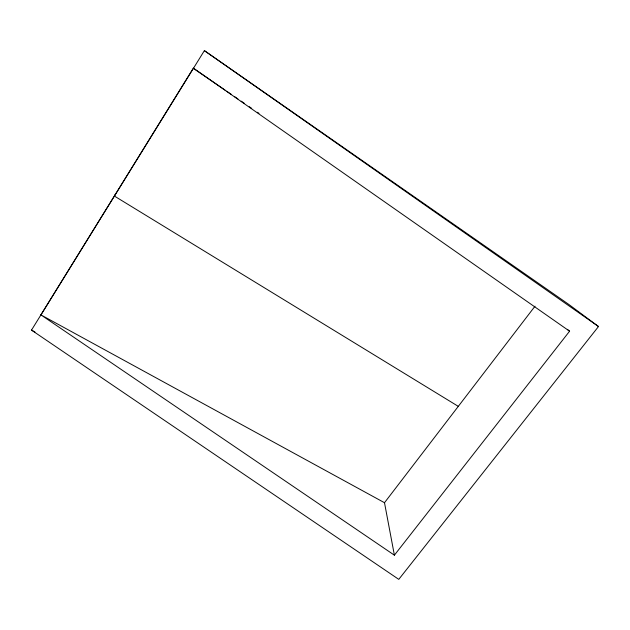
<?xml version="1.0" encoding="UTF-8"?>
<svg xmlns="http://www.w3.org/2000/svg" width="630" height="630" viewBox="0 0 630 630"><rect width="100%" height="100%" fill="white"/><g stroke="black" fill="none" stroke-linecap="round" stroke-linejoin="round"><path stroke-width="0.94" d="M114.991 194.835L114.416 196.072L458.293 406.366M40.919 314.898L193.371 68.103L569.591 331.207L394.388 555.18L40.919 314.898L384.497 502.716L394.388 555.18M31.5 330.12L204.372 50.636L568.803 304.432L598.5 326.529L398.774 579.364L31.5 330.12L34.957 331.986M384.497 502.716L535.02 306.196M193.394 68.386L224.981 90.043M226.603 91.153L231.462 94.492M234.699 96.713L237.935 98.934M241.18 101.154L244.416 103.375M249.275 106.706L251.709 108.376M257.379 112.258L258.993 113.368M204.372 50.636L598.5 326.529M567.354 329.34L569.591 331.207"/></g></svg>
